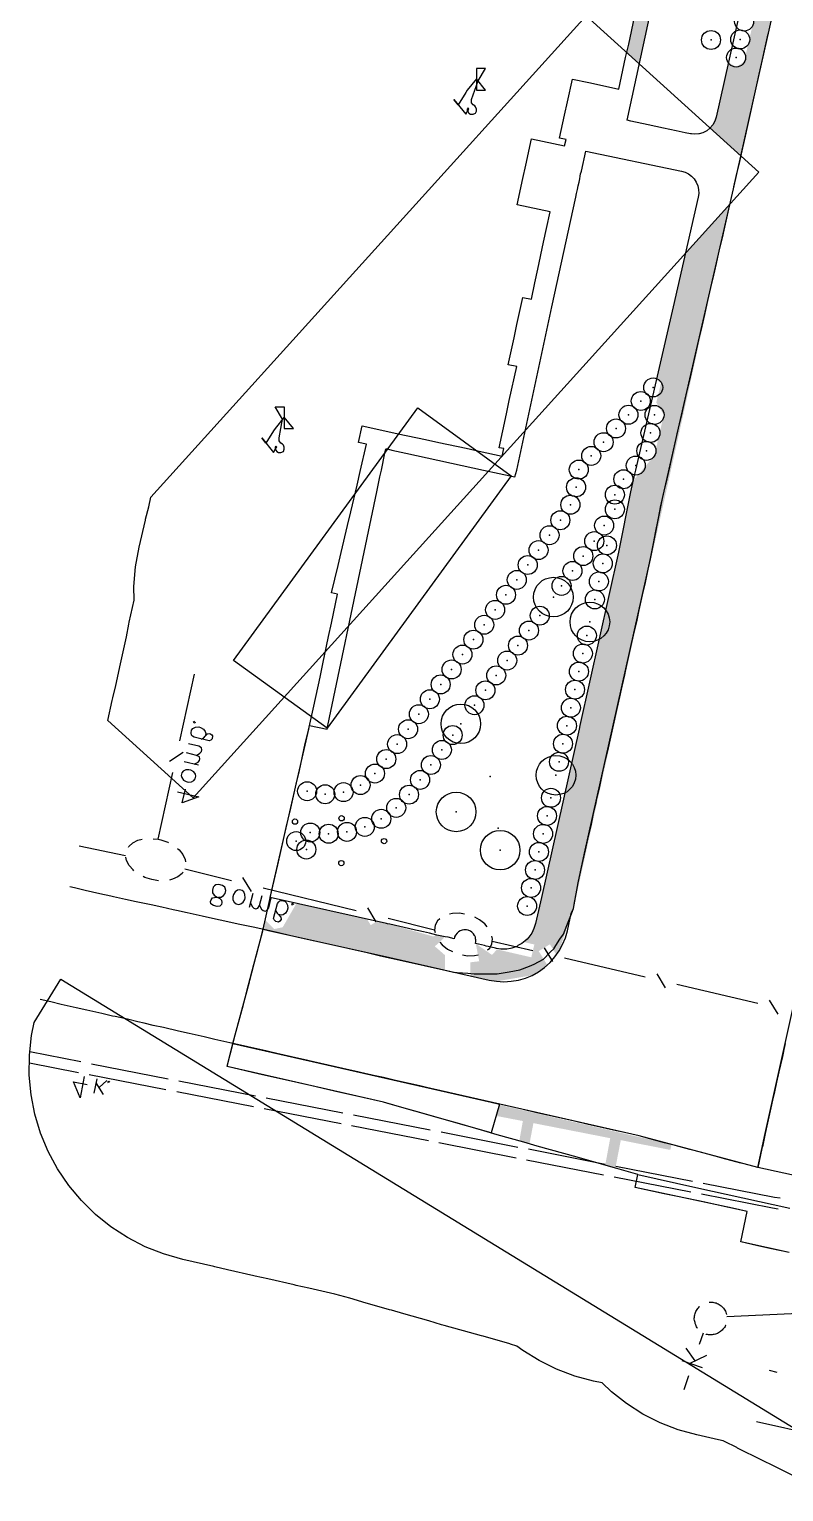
# Model space of a CAD drawing. Header units: metres. Extents: x 120 to 577, y 4 to 268.
# Drawn here: x 149 to 206.2, y 22 to 132.8 of the extents above; entities that cross this region are included whole.
import ezdxf

# ---------------------------------------------------------------- set-up
doc = ezdxf.new("R2010")
doc.units = ezdxf.units.M
for name, color, linetype in [('BOUNDARY', 7, 'Continuous'), ('BUILDING', 7, 'Continuous'), ('CURB', 7, 'Continuous'), ('ELECTR_CABLE', 7, 'Continuous'), ('ELECTR_CABLE_COMM', 7, 'Continuous'), ('GRASS', 7, 'Continuous'), ('LOUNGER', 7, 'Continuous'), ('NEW_BUSH', 3, 'Continuous'), ('NEW_LAWN', 82, 'Continuous'), ('NEW_TREE', 3, 'Continuous'), ('ROAD', 7, 'Continuous'), ('SEWER', 7, 'Continuous'), ('WATER_PIPELINE', 7, 'Continuous')]:
    doc.layers.add(name, color=color, linetype=linetype)

# ---------------------------------------------------------------- blocks, each defined once
blk = doc.blocks.new('КЛЕН')
blk.add_circle((0, 0), 0.2)

msp = doc.modelspace()

# ---------------------------------------------------------------- hatches: boundary and pattern name
at = {"layer": 'NEW_LAWN'}
for points in [[(203.45, 137.61), (205.63, 146.41), (205.63, 146.41), (205.63, 146.42), (207.22, 153.53), (207.33, 154), (208.13, 157.58), (208.13, 157.58), (208.16, 157.86), (208.16, 158.16), (208.16, 158.16), (208.14, 158.24), (208.89, 162.17), (209.58, 163.01), (209.34, 163.15), (209.37, 163.2), (209.37, 163.2), (209.42, 163.4), (209.42, 163.4), (209.46, 163.48), (209.46, 163.48), (209.8, 164.99), (210.25, 164.54), (210.95, 165.24), (211.69, 170.79), (211.34, 171.4), (211.24, 171.39), (211.6, 173), (211.97, 173.22), (212.16, 175.3), (212.12, 175.31), (214.63, 186.47), (214.63, 186.47), (214.66, 186.75), (214.64, 187.03), (214.64, 187.03), (214.59, 187.3), (214.59, 187.31), (214.47, 187.58), (214.47, 187.59), (214.33, 187.83), (214.33, 187.83), (214.12, 188.04), (214.12, 188.04), (213.89, 188.21), (213.89, 188.21), (213.65, 188.34), (213.65, 188.34), (213.48, 188.39), (213.32, 188.73), (214.24, 189.8), (213.47, 190.83), (213.46, 190.88), (213.75, 190.82), (213.89, 190.78), (213.89, 190.78), (214.1, 190.76), (214.1, 190.76), (214.19, 190.75), (214.19, 190.75), (214.47, 190.76), (214.59, 190.78), (214.59, 190.78), (214.75, 190.82), (214.75, 190.82), (215.03, 190.92), (215.03, 190.92), (215.26, 191.08), (215.48, 191.27), (215.48, 191.27), (215.66, 191.5), (215.66, 191.5), (215.78, 191.76), (215.78, 191.76), (215.87, 192.04), (215.97, 192.44), (215.97, 192.44), (216.69, 195.64), (216.81, 196.2), (216.93, 196.75), (217.05, 197.31), (217.07, 197.4), (217.14, 197.78), (217.14, 197.79), (217.12, 197.87), (217.12, 197.87), (217.12, 198.17), (217.09, 198.4), (217.05, 198.55), (216.95, 198.9), (216.95, 198.9), (216.93, 198.92), (216.93, 198.92), (216.76, 199.27), (216.76, 199.27), (216.69, 199.37), (216.53, 199.58), (216.53, 199.58), (216.3, 199.79), (216.25, 199.84), (216.25, 199.85), (215.94, 200.07), (215.94, 200.07), (215.69, 200.19), (215.59, 200.25), (215.59, 200.25), (215.41, 200.3), (215.41, 200.3), (215.4, 200.3), (215.22, 200.35), (214.43, 200.53), (212.71, 200.92), (212.31, 201.7), (210.6, 202.1), (209.94, 201.55), (208.51, 201.88), (208.51, 204.42), (216.28, 202.62), (217.74, 201.82), (218.85, 200.58), (219.59, 198.52), (219.5, 196.86), (202.95, 123.21), (200.61, 125.33), (200.81, 125.57), (200.81, 125.57), (200.97, 125.85), (200.97, 125.85), (200.99, 125.92), (200.99, 125.92), (201.07, 126.16), (201.07, 126.16), (202, 130.31), (202.58, 129.98), (203.18, 130.33), (203.89, 133.41), (203.15, 134.43), (203.11, 135.27), (203.33, 136.22), (203.38, 136.5), (203.38, 136.5), (203.36, 136.8), (203.36, 136.8), (203.29, 137.08), (203.29, 137.08), (203.19, 137.34), (203.19, 137.34), (203.14, 137.41)], [(196.29, 140.22), (201.68, 139.05), (201.51, 138.31), (197.22, 139.24), (197.21, 139.24), (197.21, 139.24), (196.97, 138.19), (196.95, 138.11), (196.93, 137.97), (196.93, 137.97), (196.9, 137.79), (196.9, 137.79), (196.85, 137.58), (196.8, 137.34), (196.74, 137.08), (196.74, 137.08), (196.67, 136.8), (196.6, 136.5), (196.55, 136.22), (195.24, 130.18), (194.29, 131.04)], [(196.39, 100.51), (197.1, 103.59), (196.53, 104.53), (196.9, 106.02), (196.53, 106.24), (197.81, 111.79), (198.73, 115.82), (202.12, 119.57), (190.26, 66.17), (189.16, 62.96), (188.96, 62.66), (188.47, 63.46), (187.62, 62.94), (188.27, 61.89), (187.13, 61.11), (184.43, 60.65), (182.43, 61.06), (182.43, 62.09), (183.11, 62.17), (182.85, 63.51), (184.08, 62.65), (184.46, 63.07), (187.06, 62.47), (187.29, 63.44), (186.49, 63.63), (186.6, 63.71), (186.6, 63.71), (186.74, 63.85), (186.87, 63.98), (186.88, 63.99), (186.94, 64.09), (186.95, 64.09), (187.1, 64.3), (187.1, 64.3), (187.26, 64.65), (187.26, 64.65), (187.38, 65.03), (187.82, 67.01), (190.68, 79.77), (190.73, 80.05), (190.73, 80.05), (193.67, 93.19), (194.58, 97.76), (194.58, 97.76), (194.76, 98.57)], [(167.57, 64.61), (168.22, 64.75), (169.26, 66.56), (174.61, 65.36), (174.89, 64.91), (175.35, 65.2), (176.08, 65.03), (176.11, 65.03), (179.61, 64.06), (179.9, 64.16), (178.52, 64.48), (178.53, 64.47), (178.89, 64.4), (179.35, 64.3), (179.91, 64.16), (179.91, 64.16), (180.53, 64.02), (179.75, 63.3), (180.53, 62.62), (180.53, 61.49), (166.74, 64.6), (166.89, 65.29)], [(197.69, 48.28), (197.59, 47.87), (193.84, 48.61), (193.43, 46.48), (192.66, 46.7), (193.04, 48.76), (187.22, 49.9), (186.92, 48.33), (186.15, 48.55), (186.42, 50.06), (184.38, 50.45), (184.62, 51.29)]]:
    msp.add_hatch(color=82, dxfattribs=at).paths.add_polyline_path(points)

# ---------------------------------------------------------------- linework, layer by layer
at = {"layer": 'BOUNDARY'}
msp.add_lwpolyline([(206.59, 40.09), (205.27, 40.37), (204.24, 40.6), (202.93, 40.9), (203.43, 43.2), (201.23, 43.67), (200.2, 43.9), (198.14, 44.34), (197.13, 44.55), (194.93, 45.02), (195.14, 46), (193.55, 46.45), (192.55, 46.73), (190.53, 47.31), (189.53, 47.59), (187.5, 48.16), (186.49, 48.46), (184.48, 49.02), (183.47, 49.32), (181.46, 49.89), (180.45, 50.17), (178.44, 50.75), (177.43, 51.04), (175.85, 51.48), (173.5, 52.02), (172.47, 52.25), (170.42, 52.72), (169.41, 52.95), (167.37, 53.42), (166.35, 53.65), (164, 54.19), (164.43, 55.85), (164.69, 56.86), (165.24, 58.89), (165.5, 59.9), (166.04, 61.92), (166.3, 62.94), (166.74, 64.6), (167.14, 66.41), (167.38, 67.43), (167.84, 69.47), (168.08, 70.5), (168.54, 72.54), (168.78, 73.56), (169.24, 75.6), (169.48, 76.63), (169.93, 78.67), (170.18, 79.7), (170.58, 81.5), (171.05, 83.7), (171.26, 84.73), (171.7, 86.78), (171.91, 87.81), (172.36, 90.01), (171.92, 90.1), (172.41, 92.16), (172.66, 93.17), (173.13, 95.21), (173.37, 96.24), (173.85, 98.27), (174.09, 99.3), (174.58, 101.36), (173.97, 101.5), (174.23, 102.76), (175.96, 102.39), (176.97, 102.16), (179.03, 101.73), (180.05, 101.5), (182.11, 101.06), (183.12, 100.84), (184.85, 100.47), (184.97, 101.03), (184.62, 101.1), (185.18, 103.67), (185.39, 104.68), (185.95, 107.25), (185.3, 107.39), (185.76, 109.43), (185.97, 110.44), (186.42, 112.49), (187.07, 112.35), (187.33, 113.6), (187.56, 114.63), (187.99, 116.68), (188.22, 117.71), (188.5, 118.97), (186, 119.51), (186.42, 121.5), (186.65, 122.53), (187.08, 124.52), (189.58, 123.98), (189.69, 124.47), (189.2, 124.57), (189.58, 126.3), (189.81, 127.31), (190.18, 129.04), (191.43, 128.78), (192.45, 128.55), (193.7, 128.27), (194.21, 130.67), (194.44, 131.68), (194.89, 133.74)], dxfattribs=at)
at = {"layer": 'BUILDING'}
for points in [[(191.21, 133.83), (204.3, 121.99), (161.43, 74.57), (154.96, 80.43), (155.29, 81.93), (155.34, 82.14), (155.56, 83.07), (155.93, 84.71), (156.37, 86.77), (156.56, 87.72), (156.59, 87.87), (156.95, 89.55), (156.93, 90.58), (157.06, 92.08), (157.33, 93.56), (157.82, 95.62), (157.83, 95.68), (158.06, 96.62), (158.23, 97.36)], [(183.03, 128.9), (183.59, 129.85), (182.91, 129.85), (182.91, 128.2), (183.59, 128.2), (182.91, 129.06), (182.91, 129.06), (182.21, 128.2), (182.09, 128.03), (181.51, 127.09), (181.2, 127.49), (182.09, 126.39), (182.28, 126.7), (182.33, 126.77), (182.33, 126.77), (182.28, 126.86), (182.28, 126.86), (182.21, 126.77), (182.21, 126.77), (182.21, 126.7), (182.21, 126.7), (182.28, 126.55), (182.28, 126.55), (182.33, 126.46), (182.33, 126.46), (182.46, 126.39), (182.46, 126.39), (182.65, 126.39), (182.65, 126.39), (182.84, 126.46), (182.84, 126.46), (182.91, 126.62), (182.91, 126.62), (182.91, 126.77), (182.91, 126.77), (182.84, 126.93), (182.84, 126.93), (182.77, 127.02), (182.77, 127.02), (182.65, 127.09), (182.65, 127.09), (182.53, 127.24), (182.53, 127.24), (182.53, 127.49)], [(185.53, 98.97), (171.58, 79.83), (164.5, 84.98), (178.46, 104.12)], [(168.2, 103.26), (167.65, 104.21), (168.33, 104.21), (168.33, 102.57), (169.03, 102.57), (168.33, 103.42), (168.33, 103.42), (167.65, 102.57), (167.51, 102.39), (166.95, 101.45), (166.63, 101.85), (167.51, 100.75), (167.7, 101.06), (167.77, 101.13), (167.77, 101.13), (167.7, 101.22), (167.7, 101.22), (167.65, 101.13), (167.65, 101.13), (167.65, 101.06), (167.65, 101.06), (167.7, 100.91), (167.7, 100.91), (167.77, 100.82), (167.77, 100.82), (167.89, 100.75), (167.89, 100.75), (168.08, 100.75), (168.08, 100.75), (168.27, 100.82), (168.27, 100.82), (168.33, 100.98), (168.33, 100.98), (168.33, 101.13), (168.33, 101.13), (168.27, 101.29), (168.27, 101.29), (168.2, 101.38), (168.2, 101.38), (168.08, 101.45), (168.08, 101.45), (167.96, 101.61), (167.96, 101.61), (167.96, 101.85)]]:
    msp.add_lwpolyline(points, close=True, dxfattribs=at)
msp.add_lwpolyline([(207.34, 22.97), (205.56, 23.85), (205.46, 23.9), (204.54, 24.36), (202.69, 25.27), (202.64, 25.3), (201.7, 25.77), (201.6, 25.82), (201.01, 25.95), (200.92, 25.97), (199.61, 26.27), (198.2, 26.66), (196.83, 27.19), (195.52, 27.85), (194.28, 28.64), (193.13, 29.54), (192.42, 30.22), (191.78, 30.35), (190.36, 30.73), (188.98, 31.25), (187.66, 31.9), (186.41, 32.67), (185.97, 33), (185.48, 33.14), (185.43, 33.16), (183.4, 33.74), (183.29, 33.77), (182.37, 34.04), (180.46, 34.57), (180.26, 34.62), (179.29, 34.91), (177.4, 35.45), (176.46, 35.71), (176.31, 35.75), (174.3, 36.33), (174.22, 36.35), (173.31, 36.62), (172.17, 36.94), (170.2, 37.39), (169.24, 37.6), (169.09, 37.63), (167.1, 38.09), (166.13, 38.31), (166.04, 38.33), (164.04, 38.79), (163.07, 39.01), (163, 39.03), (160.64, 39.57), (159.19, 39.98), (157.8, 40.53), (156.46, 41.22), (155.2, 42.04), (154.03, 42.98), (152.96, 44.03), (152, 45.18), (151.16, 46.43), (150.45, 47.75), (149.87, 49.14), (149.44, 50.57), (149.15, 52.05), (149.01, 53.54), (149.02, 55.04), (149.18, 56.54), (149.39, 57.52), (151.41, 60.82), (214.87, 21.96)], dxfattribs=at)
at = {"layer": 'CURB'}
for points in [[(152.08, 67.84), (152.45, 67.76), (153.25, 67.57), (154.37, 67.32), (155.18, 67.13), (155.4, 67.09), (156.31, 66.88), (157.11, 66.71), (158.25, 66.47), (159.05, 66.29), (159.91, 66.1), (160.17, 66.05), (160.99, 65.87), (162.11, 65.61), (162.91, 65.44), (164.05, 65.19), (164.85, 65.02), (165.99, 64.77), (166.79, 64.6), (167.91, 64.34), (168.73, 64.16), (169.85, 63.9), (170.65, 63.72), (171.79, 63.46), (172.59, 63.29), (173.71, 63.03), (174.51, 62.85), (175.64, 62.59), (176.45, 62.41), (177.57, 62.15), (178.39, 61.98), (179.5, 61.72), (180.31, 61.54), (181.16, 61.35), (181.44, 61.33), (182.26, 61.26), (182.74, 61.23), (183.42, 61.23), (184.24, 61.23), (184.46, 61.23), (185.39, 61.37), (186.19, 61.52), (186.91, 61.8), (187.28, 61.94), (187.99, 62.33), (188.5, 62.85), (188.78, 63.15), (188.78, 63.16), (189.23, 63.85), (189.49, 64.23), (189.76, 64.88), (190.05, 65.64), (190.26, 66.17), (190.37, 66.75), (190.51, 67.57), (190.61, 68.11), (190.73, 68.7), (190.91, 69.5), (191.17, 70.62), (191.35, 71.43), (191.61, 72.56), (191.78, 73.36), (191.94, 74.08), (192.03, 74.5), (192.22, 75.3), (192.46, 76.42), (192.64, 77.22), (192.9, 78.36), (193.08, 79.16), (193.34, 80.3), (193.51, 81.1), (193.76, 82.22), (193.95, 83.02), (194.14, 83.88), (194.19, 84.16), (194.37, 84.96), (194.63, 86.1), (194.8, 86.9), (195.07, 88.02), (195.24, 88.82), (195.49, 89.96), (195.68, 90.76), (195.92, 91.89), (196.1, 92.7), (196.32, 93.83), (196.48, 94.64), (196.69, 95.77), (196.85, 96.58), (196.85, 96.59), (197, 97.24), (197.11, 97.71), (197.3, 98.51), (197.55, 99.63), (197.74, 100.44), (198, 101.57), (198.17, 102.37), (198.44, 103.49), (198.63, 104.29), (198.87, 105.43), (199.07, 106.23), (199.33, 107.35), (199.5, 108.15), (199.76, 109.29), (199.96, 110.09), (200.2, 111.21), (200.39, 112.03), (200.65, 113.15), (200.83, 113.95), (201.09, 115.07), (201.28, 115.89), (201.55, 117.01), (201.72, 117.81), (201.98, 118.95), (202.16, 119.75), (202.38, 120.73), (202.42, 120.87), (202.59, 121.67), (202.86, 122.81), (203.03, 123.61), (203.29, 124.73), (203.47, 125.53), (203.71, 126.67), (203.9, 127.47), (204.15, 128.61), (204.32, 129.41), (204.58, 130.53), (204.76, 131.33), (205.02, 132.47)], [(202.93, 46.87), (201.81, 47.17), (201, 47.39), (199.89, 47.69), (199.08, 47.9), (197.95, 48.2), (197.16, 48.41), (196.03, 48.72), (195.24, 48.93), (194.11, 49.18), (193.3, 49.37), (192.17, 49.63), (191.36, 49.8), (190.23, 50.07), (189.42, 50.26), (188.29, 50.5), (187.49, 50.69), (186.35, 50.96), (185.55, 51.13), (184.64, 51.34), (184.41, 51.39), (183.61, 51.57), (182.47, 51.83), (181.67, 52.02), (180.54, 52.28), (179.73, 52.46), (178.6, 52.72), (177.79, 52.9), (176.66, 53.16), (175.85, 53.35), (174.72, 53.59), (173.9, 53.79), (172.78, 54.05), (171.96, 54.22), (170.82, 54.48), (170.02, 54.68), (168.89, 54.92), (168.08, 55.11), (166.95, 55.38), (166.14, 55.55), (165.01, 55.81), (164.21, 55.99), (163.07, 56.25), (162.27, 56.44), (161.13, 56.7), (160.33, 56.88), (159.19, 57.14), (158.39, 57.31), (157.71, 57.47), (157.25, 57.58), (156.45, 57.77), (155.53, 57.98), (155.32, 58.01), (154.51, 58.2), (153.38, 58.47), (152.57, 58.64), (151.44, 58.9), (150.64, 59.1), (149.83, 59.28)], [(206.26, 55.74), (206.09, 54.94), (205.82, 53.8), (205.65, 53), (205.46, 52.14), (205.46, 52.14), (205.39, 51.87), (205.21, 51.06), (204.97, 49.93), (204.78, 49.12), (204.57, 48.11), (204.57, 48.11), (204.53, 47.99)], [(204.36, 47.17), (204.22, 46.54), (204.22, 46.54), (203.73, 46.66)], [(205.09, 31.17), (205.67, 31.01)]]:
    msp.add_lwpolyline(points, dxfattribs=at)
at = {"layer": 'ELECTR_CABLE'}
for points in [[(149.02, 54.48), (152.75, 53.75)], [(149.05, 55.32), (152.91, 54.57)], [(153.73, 54.4), (159.54, 53.26)], [(153.17, 53.44), (152.87, 51.81), (152.87, 51.81), (152.36, 53.04), (152.36, 53.04), (153.41, 52.84)], [(153.55, 53.59), (159.37, 52.46)], [(153.94, 52.18), (154.15, 53.26)], [(154.63, 52.06), (154.08, 52.95)], [(154.3, 52.6), (154.9, 53.12)], [(155.02, 52.93), (154.97, 53.04), (154.97, 53.04), (155.04, 53.09), (155.04, 53.09), (155.11, 53)], [(160.19, 52.3), (166, 51.17)], [(160.35, 53.11), (166.16, 51.97)], [(166.81, 51.01), (172.64, 49.87)], [(166.96, 51.81), (172.78, 50.68)], [(173.58, 50.52), (179.4, 49.39)], [(173.44, 49.72), (179.26, 48.58)], [(180.22, 49.23), (186.04, 48.09)], [(180.06, 48.42), (185.9, 47.27)], [(186.84, 47.94), (192.66, 46.8)], [(186.7, 47.11), (192.52, 45.98)], [(193.46, 46.64), (199.28, 45.51)], [(193.34, 45.82), (199.15, 44.69)], [(199.96, 44.53), (205.34, 43.48), (205.34, 43.48), (205.77, 43.41)], [(200.08, 45.35), (205.48, 44.29), (205.48, 44.29), (205.91, 44.23)]]:
    msp.add_lwpolyline(points, dxfattribs=at)
at = {"layer": 'ELECTR_CABLE_COMM'}
for points in [[(160.42, 78.88), (161.53, 83.93)], [(162.04, 79.01), (162.23, 79.11), (162.23, 79.11), (162.34, 79.23), (162.34, 79.23), (162.53, 79.41), (162.53, 79.41), (162.7, 79.44), (162.7, 79.44), (162.84, 79.34), (162.84, 79.34), (162.9, 79.25), (162.9, 79.25), (162.86, 79.04), (162.86, 79.04), (162.76, 78.92), (162.76, 78.92), (162.65, 78.87), (162.65, 78.87), (161.5, 79.15), (161.5, 79.15), (161.38, 79.23), (161.38, 79.23), (161.31, 79.32), (161.31, 79.32), (161.27, 79.48), (161.27, 79.48), (161.31, 79.69), (161.31, 79.69), (161.41, 79.81), (161.41, 79.81), (161.6, 79.91), (161.6, 79.91), (161.85, 79.93), (161.85, 79.93), (162, 79.9), (162, 79.9), (162.21, 79.77), (162.21, 79.77), (162.34, 79.6), (162.34, 79.6), (162.39, 79.44), (162.39, 79.44), (162.34, 79.23)], [(161.6, 80.28), (161.52, 80.23), (161.52, 80.23), (161.45, 80.32), (161.45, 80.32), (161.55, 80.37)], [(159.63, 77.35), (160.68, 78.01)], [(161.52, 77.1), (161.8, 77.26), (161.8, 77.26), (161.92, 77.38), (161.92, 77.38), (161.94, 77.52), (161.94, 77.52), (161.9, 77.66), (161.9, 77.66), (161.69, 77.78), (161.69, 77.78), (160.92, 77.96)], [(161.69, 77.78), (161.95, 77.94), (161.95, 77.94), (162.07, 78.06), (162.07, 78.06), (162.09, 78.2), (162.09, 78.2), (162.06, 78.36), (162.06, 78.36), (161.85, 78.48), (161.85, 78.48), (161.08, 78.66)], [(161.59, 76), (161.64, 76.21), (161.64, 76.21), (161.6, 76.35), (161.6, 76.35), (161.48, 76.53), (161.48, 76.53), (161.25, 76.65), (161.25, 76.65), (161.11, 76.68), (161.11, 76.68), (160.87, 76.67), (160.87, 76.67), (160.68, 76.58), (160.68, 76.58), (160.57, 76.46), (160.57, 76.46), (160.52, 76.25), (160.52, 76.25), (160.57, 76.09), (160.57, 76.09), (160.7, 75.91), (160.7, 75.91), (160.9, 75.79), (160.9, 75.79), (161.06, 75.76), (161.06, 75.76), (161.31, 75.77), (161.31, 75.77), (161.48, 75.88), (161.48, 75.88), (161.59, 76)], [(161.83, 77.03), (160.76, 77.28)], [(158.79, 71.43), (159.89, 76.47)], [(160.24, 75.01), (161.85, 74.64), (161.85, 74.64), (160.61, 74.19), (160.61, 74.19), (160.85, 75.22)], [(156.54, 70.83), (156.56, 70.87), (156.56, 70.87), (156.85, 71.15), (156.85, 71.15), (157.25, 71.34), (157.25, 71.34), (157.57, 71.43)], [(158.39, 71.46), (158.79, 71.43), (158.79, 71.43), (158.98, 71.37)], [(158.98, 71.37), (159.51, 71.2), (159.51, 71.2), (159.56, 71.16)], [(152.79, 70.91), (156.31, 70.19)], [(156.94, 69.03), (156.89, 69.09), (156.89, 69.09), (156.57, 69.43), (156.57, 69.43), (156.38, 69.8), (156.38, 69.8), (156.33, 70.06)], [(160.24, 70.71), (160.36, 70.62), (160.36, 70.62), (160.66, 70.26), (160.66, 70.26), (160.83, 69.89), (160.83, 69.89), (160.85, 69.7)], [(160.66, 68.93), (160.59, 68.82), (160.59, 68.82), (160.28, 68.58), (160.28, 68.58), (159.86, 68.39), (159.86, 68.39), (159.63, 68.33)], [(164.33, 68.28), (160.8, 69.16)], [(158.81, 68.28), (158.3, 68.37), (158.3, 68.37), (157.78, 68.53), (157.78, 68.53), (157.64, 68.6)], [(162.97, 66.4), (162.77, 66.52), (162.77, 66.52), (162.74, 66.69), (162.74, 66.69), (162.79, 66.83), (162.79, 66.83), (162.9, 66.97), (162.9, 66.97), (163.05, 67.01), (163.05, 67.01), (163.35, 67.02), (163.35, 67.02), (163.56, 67.04), (163.56, 67.04), (163.73, 67.16), (163.73, 67.16), (163.86, 67.3), (163.86, 67.3), (163.91, 67.53), (163.91, 67.53), (163.87, 67.71), (163.87, 67.71), (163.82, 67.79), (163.82, 67.79), (163.65, 67.92), (163.65, 67.92), (163.37, 67.99), (163.37, 67.99), (163.14, 67.97), (163.14, 67.97), (163.05, 67.9), (163.05, 67.9), (162.95, 67.78), (162.95, 67.78), (162.9, 67.55), (162.9, 67.55), (162.91, 67.37), (162.91, 67.37), (163.02, 67.18), (163.02, 67.18), (163.21, 67.06), (163.21, 67.06), (163.45, 66.92), (163.45, 66.92), (163.58, 66.8), (163.58, 66.8), (163.61, 66.62), (163.61, 66.62), (163.58, 66.48), (163.58, 66.48), (163.45, 66.34), (163.45, 66.34), (163.24, 66.33), (163.24, 66.33), (162.97, 66.4)], [(165.85, 67.46), (165.2, 68.53)], [(173.79, 65.99), (166.74, 67.71)], [(164.68, 66.52), (164.89, 66.47), (164.89, 66.47), (165.04, 66.52), (165.04, 66.52), (165.22, 66.64), (165.22, 66.64), (165.34, 66.85), (165.34, 66.85), (165.38, 66.99), (165.38, 66.99), (165.36, 67.23), (165.36, 67.23), (165.27, 67.43), (165.27, 67.43), (165.15, 67.53), (165.15, 67.53), (164.94, 67.58), (164.94, 67.58), (164.78, 67.55), (164.78, 67.55), (164.61, 67.43), (164.61, 67.43), (164.48, 67.22), (164.48, 67.22), (164.45, 67.06), (164.45, 67.06), (164.45, 66.82), (164.45, 66.82), (164.55, 66.64), (164.55, 66.64), (164.68, 66.52)], [(165.71, 66.27), (165.97, 67.34)], [(165.78, 66.57), (165.93, 66.29), (165.93, 66.29), (166.04, 66.19), (166.04, 66.19), (166.18, 66.15), (166.18, 66.15), (166.34, 66.19), (166.34, 66.19), (166.46, 66.4), (166.46, 66.4), (166.65, 67.16)], [(166.46, 66.4), (166.62, 66.12), (166.62, 66.12), (166.74, 66.01), (166.74, 66.01), (166.88, 65.98), (166.88, 65.98), (167.02, 66.01), (167.02, 66.01), (167.16, 66.22), (167.16, 66.22), (167.35, 66.99)], [(167.68, 66.01), (167.79, 65.82), (167.79, 65.82), (167.89, 65.71), (167.89, 65.71), (168.07, 65.51), (168.07, 65.51), (168.1, 65.33), (168.1, 65.33), (168, 65.21), (168, 65.21), (167.91, 65.14), (167.91, 65.14), (167.7, 65.19), (167.7, 65.19), (167.58, 65.31), (167.58, 65.31), (167.52, 65.4), (167.52, 65.4), (167.82, 66.54), (167.82, 66.54), (167.93, 66.68), (167.93, 66.68), (168.01, 66.75), (168.01, 66.75), (168.17, 66.78), (168.17, 66.78), (168.38, 66.73), (168.38, 66.73), (168.48, 66.62), (168.48, 66.62), (168.59, 66.43), (168.59, 66.43), (168.61, 66.19), (168.61, 66.19), (168.55, 66.03), (168.55, 66.03), (168.43, 65.82), (168.43, 65.82), (168.26, 65.7), (168.26, 65.7), (168.1, 65.66), (168.1, 65.66), (167.89, 65.71)], [(168.96, 66.41), (168.9, 66.52), (168.9, 66.52), (168.99, 66.57), (168.99, 66.57), (169.04, 66.48)], [(175.31, 65.17), (174.67, 66.22)], [(182, 65.75), (181.62, 65.82), (181.62, 65.82), (181.09, 65.8), (181.09, 65.8), (180.85, 65.75)], [(183.71, 64.79), (183.54, 65), (183.54, 65), (183.14, 65.31), (183.14, 65.31), (182.79, 65.51)], [(179.73, 64.54), (176.2, 65.4)], [(180.12, 65.38), (179.96, 65.24), (179.96, 65.24), (179.78, 64.91), (179.78, 64.91), (179.73, 64.54), (179.73, 64.54), (179.77, 64.34)], [(180.13, 63.62), (180.31, 63.41), (180.31, 63.41), (180.71, 63.1), (180.71, 63.1), (181.08, 62.9)], [(183.75, 63.03), (183.91, 63.16), (183.91, 63.16), (184.08, 63.5)], [(184.08, 63.5), (184.1, 63.67), (184.1, 63.67), (184.13, 63.86), (184.13, 63.86), (184.08, 64.07)], [(187.17, 62.96), (184.1, 63.67)], [(188.69, 62.15), (188.05, 63.2)], [(181.85, 62.66), (182.23, 62.59), (182.23, 62.59), (182.75, 62.61), (182.75, 62.61), (183.02, 62.66)], [(195.69, 60.96), (189.58, 62.4)], [(197.23, 60.16), (196.59, 61.21)], [(204.24, 58.97), (198.1, 60.41)], [(205.77, 58.17), (205.11, 59.22)]]:
    msp.add_lwpolyline(points, dxfattribs=at)
at = {"layer": 'GRASS'}
for points in [[(203.33, 136.22), (201.07, 126.16), (200.99, 125.92), (200.97, 125.85), (200.81, 125.57), (200.6, 125.32), (200.36, 125.13), (200.06, 124.97), (199.78, 124.9), (199.76, 124.89), (199.45, 124.87), (199.19, 124.89), (199.12, 124.9), (198.73, 124.97), (198.04, 125.13), (197.09, 125.32), (195.92, 125.57), (194.59, 125.85), (194.32, 125.92), (194.37, 126.16), (196.55, 136.22)], [(231.46, 40.6), (204.22, 46.54), (204.79, 49.12), (209.51, 70.36)], [(206.59, 40.09), (202.93, 40.9), (203.43, 43.2), (202.3, 43.45), (194.93, 45.02), (195.14, 46), (199.52, 45.02), (206.66, 43.45)]]:
    msp.add_lwpolyline(points, dxfattribs=at)
for points in [[(175.58, 98.9), (175.7, 99.4), (175.96, 100.7), (176.01, 100.92), (176.05, 101.03), (176.5, 100.92), (177.55, 100.7), (183.43, 99.4), (185.81, 98.9), (185.95, 99.4), (188.62, 111.79), (190.44, 120.1), (190.49, 120.38), (190.56, 120.68), (190.61, 120.96), (190.68, 121.24), (190.73, 121.48), (190.77, 121.69), (190.8, 121.86), (190.84, 122), (190.86, 122.07), (191.19, 123.59), (198.44, 122.07), (198.72, 122), (198.98, 121.86), (199.21, 121.69), (199.4, 121.48), (199.55, 121.24), (199.68, 120.96), (199.73, 120.68), (199.75, 120.38), (199.71, 120.1), (197.81, 111.79), (194.96, 99.4), (194.84, 98.9), (194.58, 97.76), (193.67, 93.19), (190.73, 80.05), (190.68, 79.77), (187.82, 67.01), (187.38, 65.03), (187.26, 64.65), (187.1, 64.3), (186.94, 64.09), (186.87, 63.99), (186.74, 63.85), (186.6, 63.71), (186.35, 63.51), (186.28, 63.48), (186.05, 63.36), (186.02, 63.32), (185.95, 63.29), (185.58, 63.16), (185.48, 63.15), (185.2, 63.1), (184.76, 63.1), (184.41, 63.15), (184.34, 63.16), (183.78, 63.29), (183.63, 63.32), (183.52, 63.36), (182.82, 63.51), (182.86, 63.67), (182.86, 63.83), (182.84, 63.85), (182.82, 63.99), (182.77, 64.09), (182.75, 64.13), (182.67, 64.25), (182.56, 64.37), (182.44, 64.46), (182.28, 64.53), (182.14, 64.56), (181.95, 64.56), (181.83, 64.53), (181.67, 64.47), (181.55, 64.4), (181.43, 64.3), (181.32, 64.16), (181.25, 64.02), (181.25, 63.99), (181.22, 63.88), (180.76, 63.99), (180.54, 64.02), (179.91, 64.16), (179.35, 64.3), (178.89, 64.4), (178.53, 64.47), (178.28, 64.53), (178.19, 64.56), (178.18, 64.56), (176.33, 64.98), (176.15, 65.02), (176.08, 65.03), (167.28, 67.01), (170.2, 79.77), (170.25, 80.05), (171.58, 79.77), (171.63, 80.05), (174.39, 93.19), (175.35, 97.76)], [(184.64, 51.34), (184.01, 49.16), (176.36, 51.34), (175.85, 51.48), (164, 54.19), (164.45, 55.93), (172.12, 54.19), (184.01, 51.48)]]:
    msp.add_lwpolyline(points, close=True, dxfattribs=at)
at = {"layer": 'LOUNGER'}
msp.add_point((184.54, 72.25), dxfattribs=at)
at = {"layer": 'NEW_BUSH'}
for centre in [(203.19, 133.41), (200.68, 132.01), (202.89, 132.05), (202.58, 130.68), (195.36, 104.64), (196.3, 105.67), (194.42, 103.6), (196.4, 103.59), (193.48, 102.56), (192.54, 101.52), (196.09, 102.22), (191.6, 100.48), (195.78, 100.86), (190.66, 99.44), (194.98, 99.75), (190.45, 98.1), (194.04, 98.71), (193.39, 97.54), (190.02, 96.78), (193.39, 96.43), (189.26, 95.6), (192.58, 95.2), (188.44, 94.47), (191.83, 94.02), (192.79, 93.7), (187.61, 93.34), (191, 92.89), (186.79, 92.21), (190.18, 91.76), (192.48, 92.33), (185.96, 91.08), (189.35, 90.63), (192.18, 90.96), (185.14, 89.95), (191.88, 89.6), (184.32, 88.81), (187.7, 88.37), (183.49, 87.68), (186.88, 87.24), (182.67, 86.55), (186.05, 86.1), (191.27, 86.86), (181.84, 85.42), (185.23, 84.97), (190.97, 85.5), (181.02, 84.29), (184.4, 83.84), (190.67, 84.13), (180.19, 83.16), (183.58, 82.71), (190.37, 82.76), (179.37, 82.03), (182.75, 81.58), (190.06, 81.39), (178.54, 80.9), (177.72, 79.76), (181.1, 79.32), (189.76, 80.03), (176.89, 78.63), (180.28, 78.19), (189.46, 78.66), (176.07, 77.5), (179.45, 77.05), (189.16, 77.29), (175.21, 76.4), (178.63, 75.92), (170.07, 75.06), (171.44, 74.83), (172.83, 74.99), (174.12, 75.53), (177.79, 74.8), (176.82, 73.8), (188.55, 74.56), (175.69, 72.97), (188.25, 73.19), (170.31, 71.93), (171.7, 71.84), (173.09, 71.98), (174.44, 72.36), (187.95, 71.83), (169.24, 71.28), (170.01, 70.64), (187.64, 70.46), (187.34, 69.09), (187.04, 67.73), (186.74, 66.36)]:
    msp.add_circle(centre, 0.72, dxfattribs=at)
for p in [(200.68, 132.01), (202.89, 132.05), (202.58, 130.68), (196.3, 105.67), (195.36, 104.64), (194.42, 103.6), (196.4, 103.59), (193.48, 102.56), (196.09, 102.22), (192.54, 101.52), (191.6, 100.48), (195.78, 100.86), (190.66, 99.44), (194.04, 98.71), (194.98, 99.75), (190.45, 98.1), (190.02, 96.78), (193.39, 97.54), (189.26, 95.6), (193.39, 96.43), (188.44, 94.47), (192.58, 95.2), (187.61, 93.34), (191.83, 94.02), (192.79, 93.7), (186.79, 92.21), (191, 92.89), (192.48, 92.33), (185.96, 91.08), (190.18, 91.76), (192.18, 90.96), (185.14, 89.95), (189.35, 90.63), (184.32, 88.81), (191.88, 89.6), (183.49, 87.68), (187.7, 88.37), (182.67, 86.55), (186.88, 87.24), (191.27, 86.86), (181.84, 85.42), (186.05, 86.1), (190.97, 85.5), (181.02, 84.29), (185.23, 84.97), (180.19, 83.16), (184.4, 83.84), (190.67, 84.13), (183.58, 82.71), (190.37, 82.76), (179.37, 82.03), (182.75, 81.58), (190.06, 81.39), (178.54, 80.9), (189.76, 80.03), (177.72, 79.76), (181.1, 79.32), (176.89, 78.63), (180.28, 78.19), (189.46, 78.66), (176.07, 77.5), (179.45, 77.05), (189.16, 77.29), (174.12, 75.53), (175.21, 76.4), (178.63, 75.92), (170.07, 75.06), (171.44, 74.83), (172.83, 74.99), (177.79, 74.8), (188.55, 74.56), (176.82, 73.8), (188.25, 73.19), (174.44, 72.36), (175.69, 72.97), (169.24, 71.28), (170.31, 71.93), (171.7, 71.84), (173.09, 71.98), (187.95, 71.83), (170.01, 70.64), (187.64, 70.46), (187.34, 69.09), (187.04, 67.73), (186.74, 66.36)]:
    msp.add_point(p, dxfattribs=at)
at = {"layer": 'NEW_TREE'}
for centre in [(188.73, 89.78), (191.5, 87.89), (181.72, 80.17), (188.93, 76.27), (181.36, 73.49), (184.7, 70.59)]:
    msp.add_circle(centre, 1.5, dxfattribs=at)
for p in [(188.73, 89.78), (191.5, 87.89), (181.72, 80.17), (188.93, 76.27), (181.36, 73.49), (184.7, 70.59)]:
    msp.add_point(p, dxfattribs=at)
at = {"layer": 'ROAD'}
msp.add_lwpolyline([(206.3, 55.93), (204.74, 48.93), (204.22, 46.54), (195.24, 48.93), (164.45, 55.93), (165.69, 60.62), (165.69, 60.65), (165.72, 60.74), (166.2, 62.57), (166.7, 64.49), (166.74, 64.6), (167.24, 64.49), (175.77, 62.57), (183.87, 60.74), (184.43, 60.65), (184.97, 60.62), (185.53, 60.65), (186.09, 60.74), (186.61, 60.89), (187.12, 61.1), (187.61, 61.38), (188.06, 61.7), (188.48, 62.08), (188.85, 62.5), (189.16, 62.96), (189.42, 63.44), (189.65, 63.95), (189.79, 64.49), (190.09, 65.78), (190.26, 66.17), (190.61, 68.11), (191.1, 70.36), (196.1, 92.68), (197, 97.24), (198.3, 102.9), (202.38, 120.73), (204.11, 128.38), (210.56, 157.11)], dxfattribs=at)
at = {"layer": 'SEWER'}
for points in [[(199.66, 34.37), (199.64, 34.38), (199.64, 34.38), (199.59, 34.45), (199.59, 34.45), (199.55, 34.54), (199.55, 34.54), (199.52, 34.61), (199.52, 34.61), (199.48, 34.7), (199.48, 34.7), (199.47, 34.78), (199.47, 34.78), (199.45, 34.87), (199.45, 34.87), (199.43, 34.94), (199.43, 34.94), (199.41, 35.03), (199.41, 35.03), (199.41, 35.12), (199.41, 35.12), (199.43, 35.2), (199.43, 35.2), (199.43, 35.29), (199.43, 35.29), (199.45, 35.38), (199.45, 35.38), (199.48, 35.47), (199.48, 35.47), (199.5, 35.54), (199.5, 35.54), (199.54, 35.62), (199.54, 35.62), (199.57, 35.69), (199.57, 35.69), (199.62, 35.78), (199.62, 35.78), (199.68, 35.85), (199.68, 35.85), (199.73, 35.9), (199.73, 35.9), (199.78, 35.97), (199.78, 35.97), (199.8, 35.99)], [(200.53, 36.32), (200.55, 36.32), (200.55, 36.32), (200.64, 36.32), (200.64, 36.32), (200.72, 36.32), (200.72, 36.32), (200.81, 36.32), (200.81, 36.32), (200.9, 36.3), (200.9, 36.3), (200.99, 36.29), (200.99, 36.29), (201.07, 36.27), (201.07, 36.27), (201.14, 36.23), (201.14, 36.23), (201.23, 36.2), (201.23, 36.2), (201.3, 36.15), (201.3, 36.15), (201.37, 36.09), (201.37, 36.09), (201.44, 36.04), (201.44, 36.04), (201.51, 35.99), (201.51, 35.99), (201.56, 35.94), (201.56, 35.94), (201.63, 35.87), (201.63, 35.87), (201.67, 35.8), (201.67, 35.8), (201.72, 35.73), (201.72, 35.73), (201.77, 35.64), (201.77, 35.64), (201.81, 35.57), (201.81, 35.57), (201.82, 35.48), (201.82, 35.48), (201.86, 35.41), (201.86, 35.41), (201.86, 35.4)], [(201.89, 35.24), (213.86, 35.8)], [(201.79, 34.57), (201.77, 34.56), (201.77, 34.56), (201.74, 34.49), (201.74, 34.49), (201.69, 34.42), (201.69, 34.42), (201.65, 34.35), (201.65, 34.35), (201.58, 34.28), (201.58, 34.28), (201.53, 34.21), (201.53, 34.21), (201.46, 34.16), (201.46, 34.16), (201.41, 34.1), (201.41, 34.1), (201.32, 34.05), (201.32, 34.05), (201.25, 34), (201.25, 34), (201.18, 33.96)], [(199.8, 33.14), (200.1, 34)], [(201.18, 33.96), (201.09, 33.93), (201.09, 33.93), (201.02, 33.91), (201.02, 33.91), (200.93, 33.88), (200.93, 33.88), (200.85, 33.88), (200.85, 33.88), (200.76, 33.86), (200.76, 33.86), (200.67, 33.86), (200.67, 33.86), (200.58, 33.86), (200.58, 33.86), (200.5, 33.86), (200.5, 33.86), (200.41, 33.88), (200.41, 33.88), (200.32, 33.89), (200.32, 33.89), (200.31, 33.91)], [(199.47, 31.89), (198.8, 32.83)], [(199.05, 31.69), (200.36, 32.3)], [(200.04, 31.36), (198.49, 31.89)], [(198.65, 29.7), (199.01, 30.78)]]:
    msp.add_lwpolyline(points, dxfattribs=at)
at = {"layer": 'TREE'}
msp.add_point((183.93, 76.17), dxfattribs=at)
at = {"layer": 'WATER_PIPELINE'}
msp.add_lwpolyline([(204.13, 27.29), (208.65, 26.26)], dxfattribs=at)

# ---------------------------------------------------------------- block references
at = {"layer": 'TREE'}
for p in [(172.68, 73.01), (169.15, 72.76), (175.9, 71.28), (172.66, 69.61)]:
    msp.add_blockref('КЛЕН', p, dxfattribs=at)

doc.saveas('drawing.dxf')
